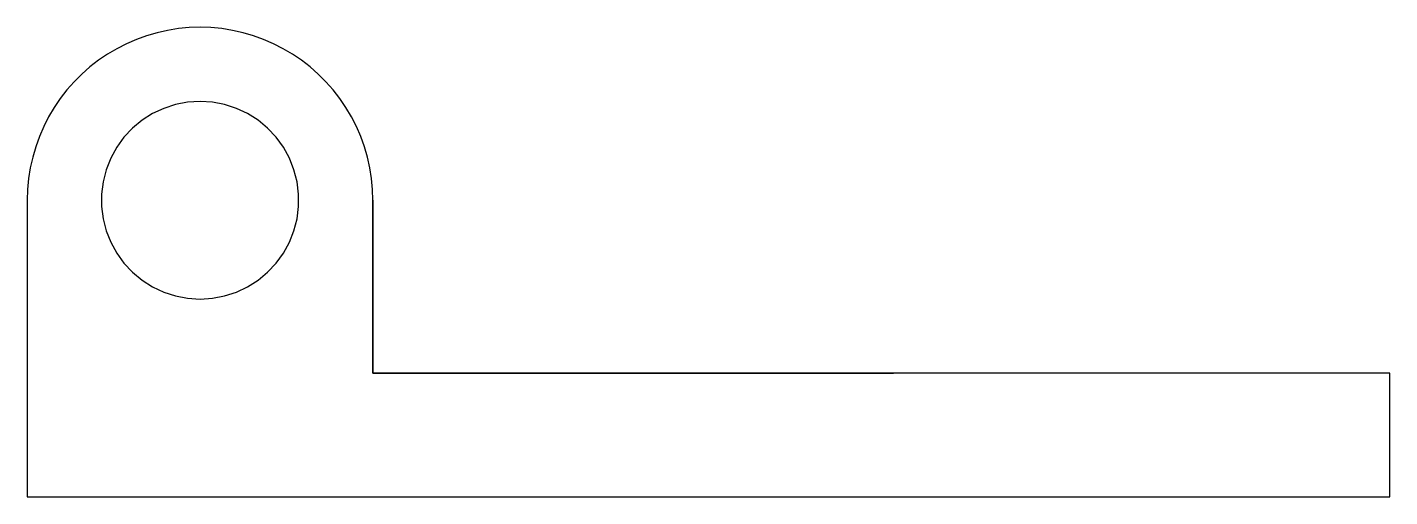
# Model space of a CAD drawing. Header units: metres. Extents: x -15.1 to 40.1, y 0 to 19.
import ezdxf

# ---------------------------------------------------------------- set-up
doc = ezdxf.new("R2010")
doc.units = ezdxf.units.M

msp = doc.modelspace()

# ---------------------------------------------------------------- linework, layer by layer
for points in [[(-1.1, 12), (-1.114, 12.44), (-1.155, 12.877), (-1.224, 13.312), (-1.32, 13.741), (-1.443, 14.163), (-1.592, 14.577), (-1.766, 14.98), (-1.966, 15.372), (-2.19, 15.751), (-2.437, 16.114), (-2.706, 16.462), (-2.997, 16.792), (-3.308, 17.103), (-3.638, 17.394), (-3.986, 17.663), (-4.349, 17.91), (-4.728, 18.134), (-5.12, 18.334), (-5.523, 18.508), (-5.937, 18.657), (-6.359, 18.78), (-6.788, 18.876), (-7.223, 18.945), (-7.66, 18.986), (-8.1, 19), (-8.54, 18.986), (-8.977, 18.945), (-9.412, 18.876), (-9.841, 18.78), (-10.263, 18.657), (-10.677, 18.508), (-11.08, 18.334), (-11.472, 18.134), (-11.851, 17.91), (-12.214, 17.663), (-12.562, 17.394), (-12.892, 17.103), (-13.203, 16.792), (-13.494, 16.462), (-13.763, 16.114), (-14.01, 15.751), (-14.234, 15.372), (-14.434, 14.98), (-14.608, 14.577), (-14.757, 14.163), (-14.88, 13.741), (-14.976, 13.312), (-15.045, 12.877), (-15.086, 12.44), (-15.1, 12)], [(-8.1, 16), (-8.601, 15.968), (-9.095, 15.874), (-9.572, 15.719), (-10.027, 15.505), (-10.451, 15.236), (-10.838, 14.916), (-11.182, 14.55), (-11.477, 14.143), (-11.719, 13.703), (-11.904, 13.236), (-12.029, 12.75), (-12.092, 12.251), (-12.092, 11.749), (-12.029, 11.25), (-11.904, 10.764), (-11.719, 10.297), (-11.477, 9.857), (-11.182, 9.45), (-10.838, 9.084), (-10.451, 8.764), (-10.027, 8.495), (-9.572, 8.281), (-9.095, 8.126), (-8.601, 8.032), (-8.1, 8), (-7.599, 8.032), (-7.105, 8.126), (-6.628, 8.281), (-6.173, 8.495), (-5.749, 8.764), (-5.362, 9.084), (-5.018, 9.45), (-4.723, 9.857), (-4.481, 10.297), (-4.296, 10.764), (-4.171, 11.25), (-4.108, 11.749), (-4.108, 12.251), (-4.171, 12.75), (-4.296, 13.236), (-4.481, 13.703), (-4.723, 14.143), (-5.018, 14.55), (-5.362, 14.916), (-5.749, 15.236), (-6.173, 15.505), (-6.628, 15.719), (-7.105, 15.874), (-7.599, 15.968), (-8.1, 16)], [(-15.1, 12), (-15.1, 11.76), (-15.1, 11.52), (-15.1, 11.28), (-15.1, 11.04), (-15.1, 10.8), (-15.1, 10.56), (-15.1, 10.32), (-15.1, 10.08), (-15.1, 9.84), (-15.1, 9.6), (-15.1, 9.36), (-15.1, 9.12), (-15.1, 8.88), (-15.1, 8.64), (-15.1, 8.4), (-15.1, 8.16), (-15.1, 7.92), (-15.1, 7.68), (-15.1, 7.44), (-15.1, 7.2), (-15.1, 6.96), (-15.1, 6.72), (-15.1, 6.48), (-15.1, 6.24), (-15.1, 6), (-15.1, 5.76), (-15.1, 5.52), (-15.1, 5.28), (-15.1, 5.04), (-15.1, 4.8), (-15.1, 4.56), (-15.1, 4.32), (-15.1, 4.08), (-15.1, 3.84), (-15.1, 3.6), (-15.1, 3.36), (-15.1, 3.12), (-15.1, 2.88), (-15.1, 2.64), (-15.1, 2.4), (-15.1, 2.16), (-15.1, 1.92), (-15.1, 1.68), (-15.1, 1.44), (-15.1, 1.2), (-15.1, 0.96), (-15.1, 0.72), (-15.1, 0.48), (-15.1, 0.24), (-15.1, 0)], [(-1.1, 12), (-1.1, 11.86), (-1.1, 11.72), (-1.1, 11.58), (-1.1, 11.44), (-1.1, 11.3), (-1.1, 11.16), (-1.1, 11.02), (-1.1, 10.88), (-1.1, 10.74), (-1.1, 10.6), (-1.1, 10.46), (-1.1, 10.32), (-1.1, 10.18), (-1.1, 10.04), (-1.1, 9.9), (-1.1, 9.76), (-1.1, 9.62), (-1.1, 9.48), (-1.1, 9.34), (-1.1, 9.2), (-1.1, 9.06), (-1.1, 8.92), (-1.1, 8.78), (-1.1, 8.64), (-1.1, 8.5), (-1.1, 8.36), (-1.1, 8.22), (-1.1, 8.08), (-1.1, 7.94), (-1.1, 7.8), (-1.1, 7.66), (-1.1, 7.52), (-1.1, 7.38), (-1.1, 7.24), (-1.1, 7.1), (-1.1, 6.96), (-1.1, 6.82), (-1.1, 6.68), (-1.1, 6.54), (-1.1, 6.4), (-1.1, 6.26), (-1.1, 6.12), (-1.1, 5.98), (-1.1, 5.84), (-1.1, 5.7), (-1.1, 5.56), (-1.1, 5.42), (-1.1, 5.28), (-1.1, 5.14), (-1.1, 5)], [(-1.1, 5), (-1.1, 5.14), (-1.1, 5.28), (-1.1, 5.42), (-1.1, 5.56), (-1.1, 5.7), (-1.1, 5.84), (-1.1, 5.98), (-1.1, 6.12), (-1.1, 6.26), (-1.1, 6.4), (-1.1, 6.54), (-1.1, 6.68), (-1.1, 6.82), (-1.1, 6.96), (-1.1, 7.1), (-1.1, 7.24), (-1.1, 7.38), (-1.1, 7.52), (-1.1, 7.66), (-1.1, 7.8), (-1.1, 7.94), (-1.1, 8.08), (-1.1, 8.22), (-1.1, 8.36), (-1.1, 8.5), (-1.1, 8.64), (-1.1, 8.78), (-1.1, 8.92), (-1.1, 9.06), (-1.1, 9.2), (-1.1, 9.34), (-1.1, 9.48), (-1.1, 9.62), (-1.1, 9.76), (-1.1, 9.9), (-1.1, 10.04), (-1.1, 10.18), (-1.1, 10.32), (-1.1, 10.46), (-1.1, 10.6), (-1.1, 10.74), (-1.1, 10.88), (-1.1, 11.02), (-1.1, 11.16), (-1.1, 11.3), (-1.1, 11.44), (-1.1, 11.58), (-1.1, 11.72), (-1.1, 11.86), (-1.1, 12)], [(-1.1, 5), (-0.678, 5), (-0.256, 5), (0.166, 5), (0.588, 5), (1.01, 5), (1.432, 5), (1.854, 5), (2.276, 5), (2.698, 5), (3.12, 5), (3.542, 5), (3.964, 5), (4.386, 5), (4.808, 5), (5.23, 5), (5.652, 5), (6.074, 5), (6.496, 5), (6.918, 5), (7.34, 5), (7.762, 5), (8.184, 5), (8.606, 5), (9.028, 5), (9.45, 5), (9.872, 5), (10.294, 5), (10.716, 5), (11.138, 5), (11.56, 5), (11.982, 5), (12.404, 5), (12.826, 5), (13.248, 5), (13.67, 5), (14.092, 5), (14.514, 5), (14.936, 5), (15.358, 5), (15.78, 5), (16.202, 5), (16.624, 5), (17.046, 5), (17.468, 5), (17.89, 5), (18.312, 5), (18.734, 5), (19.156, 5), (19.578, 5), (20, 5)], [(40.1, 5), (39.276, 5), (38.452, 5), (37.628, 5), (36.804, 5), (35.98, 5), (35.156, 5), (34.332, 5), (33.508, 5), (32.684, 5), (31.86, 5), (31.036, 5), (30.212, 5), (29.388, 5), (28.564, 5), (27.74, 5), (26.916, 5), (26.092, 5), (25.268, 5), (24.444, 5), (23.62, 5), (22.796, 5), (21.972, 5), (21.148, 5), (20.324, 5), (19.5, 5), (18.676, 5), (17.852, 5), (17.028, 5), (16.204, 5), (15.38, 5), (14.556, 5), (13.732, 5), (12.908, 5), (12.084, 5), (11.26, 5), (10.436, 5), (9.612, 5), (8.788, 5), (7.964, 5), (7.14, 5), (6.316, 5), (5.492, 5), (4.668, 5), (3.844, 5), (3.02, 5), (2.196, 5), (1.372, 5), (0.548, 5), (-0.276, 5), (-1.1, 5)], [(40.1, 0), (40.1, 0.1), (40.1, 0.2), (40.1, 0.3), (40.1, 0.4), (40.1, 0.5), (40.1, 0.6), (40.1, 0.7), (40.1, 0.8), (40.1, 0.9), (40.1, 1), (40.1, 1.1), (40.1, 1.2), (40.1, 1.3), (40.1, 1.4), (40.1, 1.5), (40.1, 1.6), (40.1, 1.7), (40.1, 1.8), (40.1, 1.9), (40.1, 2), (40.1, 2.1), (40.1, 2.2), (40.1, 2.3), (40.1, 2.4), (40.1, 2.5), (40.1, 2.6), (40.1, 2.7), (40.1, 2.8), (40.1, 2.9), (40.1, 3), (40.1, 3.1), (40.1, 3.2), (40.1, 3.3), (40.1, 3.4), (40.1, 3.5), (40.1, 3.6), (40.1, 3.7), (40.1, 3.8), (40.1, 3.9), (40.1, 4), (40.1, 4.1), (40.1, 4.2), (40.1, 4.3), (40.1, 4.4), (40.1, 4.5), (40.1, 4.6), (40.1, 4.7), (40.1, 4.8), (40.1, 4.9), (40.1, 5)], [(-15.1, 0), (-13.996, 0), (-12.892, 0), (-11.788, 0), (-10.684, 0), (-9.58, 0), (-8.476, 0), (-7.372, 0), (-6.268, 0), (-5.164, 0), (-4.06, 0), (-2.956, 0), (-1.852, 0), (-0.748, 0), (0.356, 0), (1.46, 0), (2.564, 0), (3.668, 0), (4.772, 0), (5.876, 0), (6.98, 0), (8.084, 0), (9.188, 0), (10.292, 0), (11.396, 0), (12.5, 0), (13.604, 0), (14.708, 0), (15.812, 0), (16.916, 0), (18.02, 0), (19.124, 0), (20.228, 0), (21.332, 0), (22.436, 0), (23.54, 0), (24.644, 0), (25.748, 0), (26.852, 0), (27.956, 0), (29.06, 0), (30.164, 0), (31.268, 0), (32.372, 0), (33.476, 0), (34.58, 0), (35.684, 0), (36.788, 0), (37.892, 0), (38.996, 0), (40.1, 0)]]:
    msp.add_lwpolyline(points)

doc.saveas('drawing.dxf')
